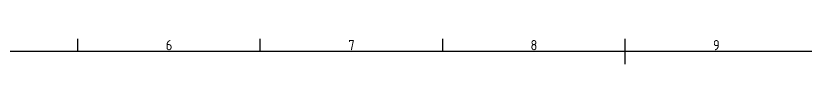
# Model space of a CAD drawing. Extents: x 0 to 1188, y 0 to 840.
# Drawn here: x 354.4 to 665.2, y 815 to 825 of the extents above; entities that cross this region are included whole.
import ezdxf
from ezdxf.enums import TextEntityAlignment as Align

# ---------------------------------------------------------------- set-up
doc = ezdxf.new("R2010")
doc.units = 0
doc.header["$LTSCALE"] = 10
doc.layers.add('FRAME050', color=6, linetype='CONTINUOUS')
doc.layers.add('FRAME070', color=5, linetype='CONTINUOUS')
doc.styles.add('ISOCP', font='isocp.shx')

msp = doc.modelspace()

# ---------------------------------------------------------------- linework, layer by layer
at = {"layer": 'FRAME050'}
for p, q in [((378.75, 820), (378.75, 825)), ((378.75, 820), (378.75, 825)), ((450.5, 820), (450.5, 825)), ((450.5, 820), (450.5, 825)), ((522.25, 820), (522.25, 825)), ((522.25, 820), (522.25, 825)), ((594, 815), (594, 825)), ((594, 815), (594, 825))]:
    msp.add_line(p, q, dxfattribs=at)
at = {"layer": 'FRAME070'}
msp.add_line((1168, 820), (20, 820), dxfattribs=at)
msp.add_line((1168, 820), (20, 820), dxfattribs=at)

# ---------------------------------------------------------------- texts
at = {"layer": 'FRAME050', "style": 'ISOCP'}
for s, p in [('6', (414.625, 822.5)), ('6', (414.625, 822.5)), ('7', (486.375, 822.5)), ('7', (486.375, 822.5)), ('8', (558.125, 822.5)), ('8', (558.125, 822.5)), ('9', (629.875, 822.5)), ('9', (629.875, 822.5))]:
    msp.add_text(s, height=4, dxfattribs=at).set_placement(p, align=Align.MIDDLE)

doc.saveas('drawing.dxf')
